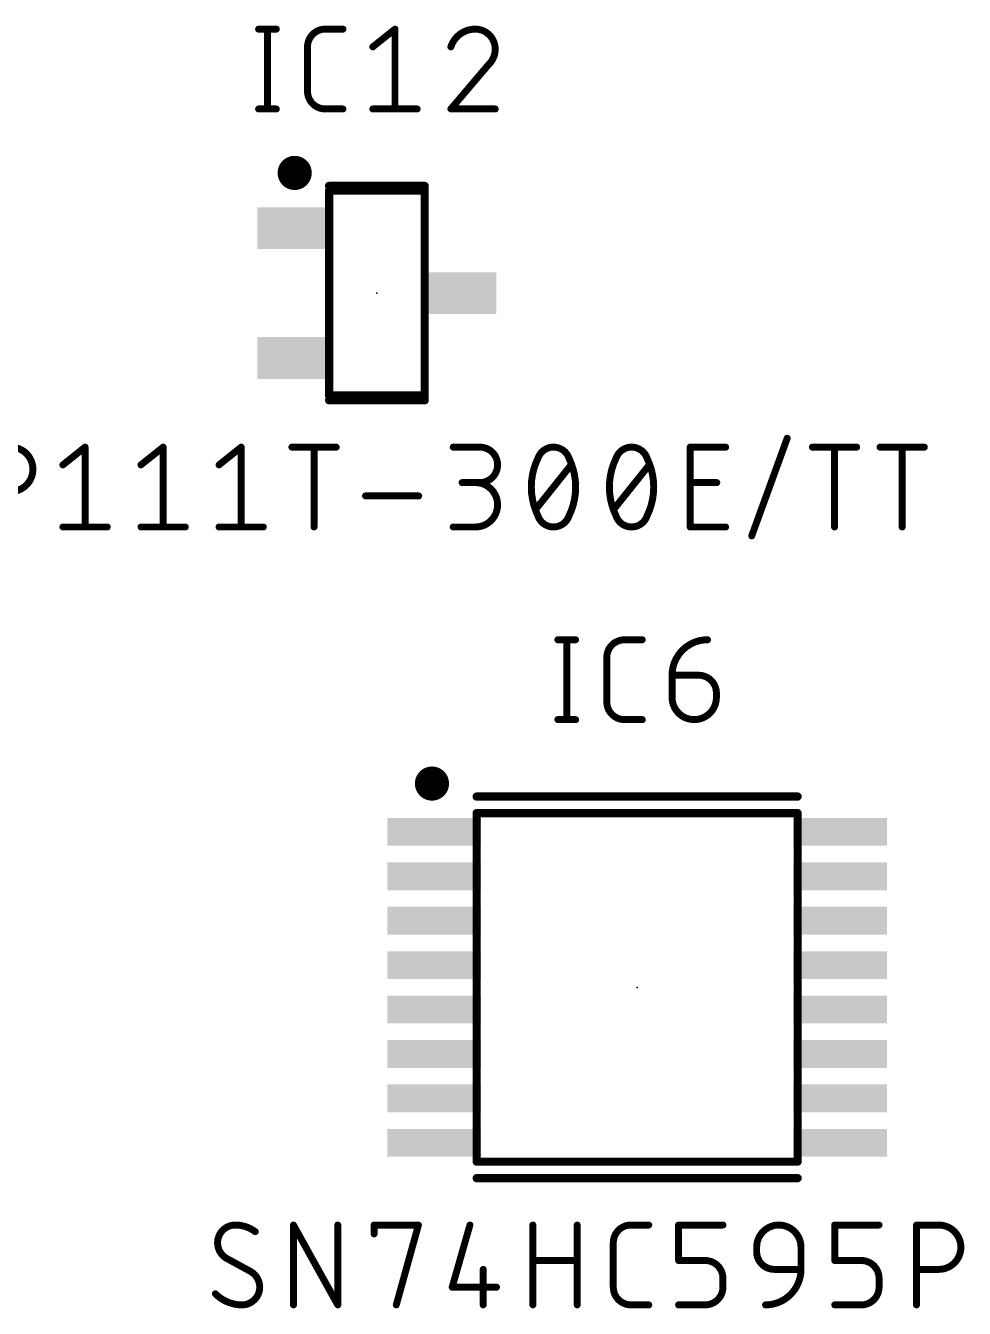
# Model space of a CAD drawing. Extents: x -104 to 160, y 0 to 118.
# Drawn here: x -76.26 to -62.52, y 68.96 to 87.73 of the extents above; entities that cross this region are included whole.
import ezdxf

# ---------------------------------------------------------------- set-up
doc = ezdxf.new("R2010")
doc.units = 0
for name, color, linetype in [('1', 12, 'CONTINUOUS'), ('21', 253, 'CONTINUOUS'), ('23', 53, 'CONTINUOUS'), ('25', 253, 'CONTINUOUS'), ('27', 253, 'CONTINUOUS'), ('51', 253, 'CONTINUOUS')]:
    doc.layers.add(name, color=color, linetype=linetype)

# ---------------------------------------------------------------- blocks, each defined once
blk = doc.blocks.new('RECT')
blk.add_solid([(-0.5, -0.5), (0.5, -0.5), (-0.5, 0.5), (0.5, 0.5)])

msp = doc.modelspace()

# ---------------------------------------------------------------- linework, layer by layer
at = {"layer": '21'}
for points, const_width in [([(-72.324, 85.4536, 1), (-72.324, 85.7036, 1), (-72.324, 85.4536)], 0.25), ([(-71.82, 85.4186, 1), (-71.82, 85.3586)], 0.06), ([(-70.39, 85.3886, 1), (-70.45, 85.3886)], 0.06), ([(-70.42, 85.3586, 1), (-70.42, 85.4186)], 0.06), ([(-70.45, 84.3786, 1), (-70.39, 84.3786)], 0.06), ([(-70.39, 83.2614, 1), (-70.45, 83.2614)], 0.06), ([(-71.82, 82.2814, 1), (-71.82, 82.2214)], 0.06), ([(-70.45, 82.2514, 1), (-70.39, 82.2514)], 0.06), ([(-70.42, 82.2214, 1), (-70.42, 82.2814)], 0.06), ([(-70.3138, 76.5174, 1), (-70.3138, 76.7674, 1), (-70.3138, 76.5174)], 0.25), ([(-69.66, 76.4824, 1), (-69.66, 76.4224)], 0.06), ([(-64.96, 76.4224, 1), (-64.96, 76.4824)], 0.06), ([(-69.66, 70.8976, 1), (-69.66, 70.8376)], 0.06), ([(-64.96, 70.8376, 1), (-64.96, 70.8976)], 0.06)]:
    msp.add_lwpolyline(points, format="xyb", dxfattribs=dict(at, const_width=const_width))
at = {"layer": '21', "const_width": 0.12}
for points in [[(-71.82, 85.3886), (-70.42, 85.3886)], [(-70.42, 85.3886), (-70.42, 84.3786)], [(-70.42, 82.2514), (-70.42, 83.2614)], [(-71.82, 82.2514), (-70.42, 82.2514)], [(-69.66, 76.4524), (-64.96, 76.4524)], [(-69.66, 70.8676), (-64.96, 70.8676)]]:
    msp.add_lwpolyline(points, dxfattribs=at)
at = {"layer": '23'}
for p in [(-71.12, 83.82), (-67.31, 73.66)]:
    msp.add_point(p, dxfattribs=at)
at = {"layer": '25', "const_width": 0.1016}
for points in [[(-72.8521, 87.6828), (-72.5925, 87.6828)], [(-72.7223, 87.6828), (-72.7223, 86.5144)], [(-71.8761, 87.6828), (-71.6165, 87.6828)], [(-71.18, 87.4232), (-70.8554, 87.6828)], [(-70.8554, 87.6828), (-70.8554, 86.5144)], [(-72.1358, 86.774), (-72.1358, 87.4232)], [(-69.4852, 87.1635), (-70.037, 86.5144)], [(-72.8521, 86.5144), (-72.5925, 86.5144)], [(-71.6165, 86.5144), (-71.8761, 86.5144)], [(-71.18, 86.5144), (-70.5309, 86.5144)], [(-70.037, 86.5144), (-69.3879, 86.5144)], [(-68.4706, 78.7466), (-68.211, 78.7466)], [(-68.3408, 78.7466), (-68.3408, 77.5782)], [(-67.4946, 78.7466), (-67.235, 78.7466)], [(-67.7543, 77.8378), (-67.7543, 78.487)], [(-66.7985, 78.2273), (-66.409, 78.2273)], [(-66.7985, 77.9028), (-66.7985, 78.2273)], [(-66.1494, 77.9677), (-66.1494, 77.9028)], [(-68.4706, 77.5782), (-68.211, 77.5782)], [(-67.235, 77.5782), (-67.4946, 77.5782)]]:
    msp.add_lwpolyline(points, dxfattribs=at)
at = {"layer": '25'}
for points, const_width in [([(-72.8521, 87.7082, 1), (-72.8521, 87.6574)], 0.0508), ([(-72.6969, 87.6828, 1), (-72.7477, 87.6828)], 0.0508), ([(-72.5925, 87.6574, 1), (-72.5925, 87.7082)], 0.0508), ([(-71.8761, 87.6828, 0.4142), (-72.1358, 87.4232)], 0.1016), ([(-71.8761, 87.7082, 1), (-71.8761, 87.6574)], 0.0508), ([(-71.8761, 87.6574, 1), (-71.8761, 87.7082)], 0.0508), ([(-71.6165, 87.6574, 1), (-71.6165, 87.7082)], 0.0508), ([(-70.83, 87.6828, 1), (-70.8808, 87.6828)], 0.0508), ([(-70.8395, 87.663, 1), (-70.8713, 87.7026)], 0.0508), ([(-69.68, 87.6828, 0.3252), (-70.037, 87.4232)], 0.1016), ([(-69.3879, 87.3907, 0.4142), (-69.68, 87.6828)], 0.1016), ([(-69.68, 87.7082, 1), (-69.68, 87.6574)], 0.0508), ([(-69.68, 87.6574, 1), (-69.68, 87.7082)], 0.0508), ([(-72.1104, 87.4232, 1), (-72.1612, 87.4232)], 0.0508), ([(-72.1612, 87.4232, 1), (-72.1104, 87.4232)], 0.0508), ([(-71.1958, 87.443, 1), (-71.1641, 87.4033)], 0.0508), ([(-70.0611, 87.431, 1), (-70.0128, 87.4153)], 0.0508), ([(-69.4852, 87.1635, 0.2053), (-69.3879, 87.3907)], 0.1016), ([(-69.3625, 87.3907, 1), (-69.4133, 87.3907)], 0.0508), ([(-69.4133, 87.3907, 1), (-69.3625, 87.3907)], 0.0508), ([(-69.5027, 87.1819, 1), (-69.4677, 87.1451)], 0.0508), ([(-69.4659, 87.1471, 1), (-69.5046, 87.18)], 0.0508), ([(-72.1358, 86.774, 0.4142), (-71.8761, 86.5144)], 0.1016), ([(-72.1104, 86.774, 1), (-72.1612, 86.774)], 0.0508), ([(-72.1612, 86.774, 1), (-72.1104, 86.774)], 0.0508), ([(-72.8521, 86.5398, 1), (-72.8521, 86.489)], 0.0508), ([(-72.7477, 86.5144, 1), (-72.6969, 86.5144)], 0.0508), ([(-72.5925, 86.489, 1), (-72.5925, 86.5398)], 0.0508), ([(-71.8761, 86.5398, 1), (-71.8761, 86.489)], 0.0508), ([(-71.8761, 86.489, 1), (-71.8761, 86.5398)], 0.0508), ([(-71.6165, 86.489, 1), (-71.6165, 86.5398)], 0.0508), ([(-71.18, 86.5398, 1), (-71.18, 86.489)], 0.0508), ([(-70.8808, 86.5144, 1), (-70.83, 86.5144)], 0.0508), ([(-70.5309, 86.489, 1), (-70.5309, 86.5398)], 0.0508), ([(-70.037, 86.5398, 1), (-70.037, 86.489)], 0.0508), ([(-70.0563, 86.5309, 1), (-70.0176, 86.4979)], 0.0508), ([(-69.3879, 86.489, 1), (-69.3879, 86.5398)], 0.0508), ([(-68.4706, 78.772, 1), (-68.4706, 78.7212)], 0.0508), ([(-68.3154, 78.7466, 1), (-68.3662, 78.7466)], 0.0508), ([(-68.211, 78.7212, 1), (-68.211, 78.772)], 0.0508), ([(-67.4946, 78.7466, 0.4142), (-67.7543, 78.487)], 0.1016), ([(-67.4946, 78.772, 1), (-67.4946, 78.7212)], 0.0508), ([(-67.4946, 78.7212, 1), (-67.4946, 78.772)], 0.0508), ([(-67.235, 78.7212, 1), (-67.235, 78.772)], 0.0508), ([(-66.2792, 78.7466, 0.4142), (-66.7985, 78.2273)], 0.1016), ([(-66.2792, 78.7212, 1), (-66.2792, 78.772)], 0.0508), ([(-67.7289, 78.487, 1), (-67.7797, 78.487)], 0.0508), ([(-67.7797, 78.487, 1), (-67.7289, 78.487)], 0.0508), ([(-66.7985, 78.2527, 1), (-66.7985, 78.2019)], 0.0508), ([(-66.7731, 78.2273, 1), (-66.8239, 78.2273)], 0.0508), ([(-66.1494, 77.9677, 0.4142), (-66.409, 78.2273)], 0.1016), ([(-66.409, 78.2527, 1), (-66.409, 78.2019)], 0.0508), ([(-66.409, 78.2019, 1), (-66.409, 78.2527)], 0.0508), ([(-66.8239, 78.2273, 1), (-66.7731, 78.2273)], 0.0508), ([(-66.7985, 77.9028, 1), (-66.1494, 77.9028)], 0.1016), ([(-66.7731, 77.9028, 1), (-66.8239, 77.9028)], 0.0508), ([(-66.8239, 77.9028, 1), (-66.7731, 77.9028)], 0.0508), ([(-66.124, 77.9677, 1), (-66.1748, 77.9677)], 0.0508), ([(-66.1748, 77.9677, 1), (-66.124, 77.9677)], 0.0508), ([(-66.124, 77.9028, 1), (-66.1748, 77.9028)], 0.0508), ([(-66.1748, 77.9028, 1), (-66.124, 77.9028)], 0.0508), ([(-67.7543, 77.8378, 0.4142), (-67.4946, 77.5782)], 0.1016), ([(-67.7289, 77.8378, 1), (-67.7797, 77.8378)], 0.0508), ([(-67.7797, 77.8378, 1), (-67.7289, 77.8378)], 0.0508), ([(-68.4706, 77.6036, 1), (-68.4706, 77.5528)], 0.0508), ([(-68.3662, 77.5782, 1), (-68.3154, 77.5782)], 0.0508), ([(-68.211, 77.5528, 1), (-68.211, 77.6036)], 0.0508), ([(-67.4946, 77.6036, 1), (-67.4946, 77.5528)], 0.0508), ([(-67.4946, 77.5528, 1), (-67.4946, 77.6036)], 0.0508), ([(-67.235, 77.5528, 1), (-67.235, 77.6036)], 0.0508)]:
    msp.add_lwpolyline(points, format="xyb", dxfattribs=dict(at, const_width=const_width))
at = {"layer": '27', "const_width": 0.1016}
for points in [[(-65.6322, 80.2674), (-65.1129, 81.6954)], [(-75.7174, 81.306), (-75.3928, 81.5656)], [(-75.3928, 81.5656), (-75.3928, 80.3972)], [(-74.5744, 81.306), (-74.2498, 81.5656)], [(-74.2498, 81.5656), (-74.2498, 80.3972)], [(-73.4314, 81.306), (-73.1068, 81.5656)], [(-73.1068, 81.5656), (-73.1068, 80.3972)], [(-72.3646, 81.5656), (-71.7155, 81.5656)], [(-72.04, 80.3972), (-72.04, 81.5656)], [(-70.0024, 81.5656), (-69.6129, 81.5656)], [(-66.5331, 80.3972), (-66.5331, 81.5656)], [(-66.5331, 81.5656), (-66.0138, 81.5656)], [(-64.7446, 81.5656), (-64.0955, 81.5656)], [(-64.4201, 80.3972), (-64.4201, 81.5656)], [(-63.754, 81.5656), (-63.1049, 81.5656)], [(-63.4295, 80.3972), (-63.4295, 81.5656)], [(-68.7945, 80.6568), (-68.2752, 81.306)], [(-67.6515, 80.6568), (-67.1322, 81.306)], [(-69.6129, 81.0463), (-69.8726, 81.0463)], [(-66.5331, 81.0463), (-66.1436, 81.0463)], [(-71.2865, 80.8516), (-70.5076, 80.8516)], [(-75.7174, 80.3972), (-75.0683, 80.3972)], [(-74.5744, 80.3972), (-73.9253, 80.3972)], [(-73.4314, 80.3972), (-72.7823, 80.3972)], [(-70.0024, 80.3972), (-69.6778, 80.3972)], [(-66.0138, 80.3972), (-66.5331, 80.3972)], [(-72.342, 69.0134), (-72.342, 70.1818)], [(-72.342, 70.1818), (-71.6929, 69.0134)], [(-71.6929, 69.0134), (-71.6929, 70.1818)], [(-71.1609, 70.052), (-71.1609, 70.1818)], [(-71.1609, 70.1818), (-70.5118, 70.1818)], [(-70.5118, 70.1818), (-70.8364, 69.0134)], [(-69.7583, 70.1818), (-70.0179, 69.273)], [(-68.8368, 69.0134), (-68.8368, 70.1818)], [(-68.1877, 70.1818), (-68.1877, 69.0134)], [(-67.3994, 70.1818), (-67.1398, 70.1818)], [(-66.7032, 69.6625), (-66.7032, 70.1818)], [(-66.7032, 70.1818), (-66.0541, 70.1818)], [(-64.4172, 69.6625), (-64.4172, 70.1818)], [(-64.4172, 70.1818), (-63.7681, 70.1818)], [(-63.2192, 69.0134), (-63.2192, 70.1818)], [(-63.2192, 70.1818), (-62.8946, 70.1818)], [(-67.659, 69.273), (-67.659, 69.9222)], [(-65.5602, 69.7923), (-65.5602, 69.8572)], [(-64.9111, 69.8572), (-64.9111, 69.5327)], [(-72.9657, 69.5002), (-73.3227, 69.695)], [(-68.8368, 69.6625), (-68.1877, 69.6625)], [(-66.3138, 69.6625), (-66.7032, 69.6625)], [(-64.0278, 69.6625), (-64.4172, 69.6625)], [(-69.5635, 69.5327), (-69.5635, 69.0134)], [(-66.0541, 69.273), (-66.0541, 69.4029)], [(-64.9111, 69.5327), (-65.3006, 69.5327)], [(-63.7681, 69.273), (-63.7681, 69.4029)], [(-62.8946, 69.5327), (-63.2192, 69.5327)], [(-70.0179, 69.273), (-69.3688, 69.273)], [(-67.1398, 69.0134), (-67.3994, 69.0134)], [(-66.7032, 69.0134), (-66.3138, 69.0134)], [(-64.4172, 69.0134), (-64.0278, 69.0134)]]:
    msp.add_lwpolyline(points, dxfattribs=at)
at = {"layer": '27'}
for points, const_width in [([(-65.089, 81.6867, 1), (-65.1368, 81.7041)], 0.0508), ([(-76.4808, 80.9165, 1), (-76.4808, 81.5656)], 0.1016), ([(-75.3674, 81.5656, 1), (-75.4182, 81.5656)], 0.0508), ([(-75.377, 81.5458, 1), (-75.4087, 81.5854)], 0.0508), ([(-74.2244, 81.5656, 1), (-74.2752, 81.5656)], 0.0508), ([(-74.234, 81.5458, 1), (-74.2657, 81.5854)], 0.0508), ([(-73.0814, 81.5656, 1), (-73.1322, 81.5656)], 0.0508), ([(-73.091, 81.5458, 1), (-73.1227, 81.5854)], 0.0508), ([(-72.3646, 81.591, 1), (-72.3646, 81.5402)], 0.0508), ([(-72.0146, 81.5656, 1), (-72.0654, 81.5656)], 0.0508), ([(-71.7155, 81.5402, 1), (-71.7155, 81.591)], 0.0508), ([(-70.0024, 81.591, 1), (-70.0024, 81.5402)], 0.0508), ([(-69.6129, 81.0463, 1), (-69.6129, 81.5656)], 0.1016), ([(-69.6129, 81.591, 1), (-69.6129, 81.5402)], 0.0508), ([(-69.6129, 81.5402, 1), (-69.6129, 81.591)], 0.0508), ([(-68.5349, 81.5656, 0.3205), (-68.762, 81.4033)], 0.1016), ([(-68.3077, 81.4033, 0.3205), (-68.5349, 81.5656)], 0.1016), ([(-68.5348, 81.591, 1), (-68.5349, 81.5402)], 0.0508), ([(-68.5349, 81.5402, 1), (-68.5348, 81.591)], 0.0508), ([(-67.3919, 81.5656, 0.3205), (-67.619, 81.4033)], 0.1016), ([(-67.1647, 81.4033, 0.3205), (-67.3919, 81.5656)], 0.1016), ([(-67.3919, 81.591, 1), (-67.3919, 81.5402)], 0.0508), ([(-67.3919, 81.5402, 1), (-67.3919, 81.591)], 0.0508), ([(-66.5076, 81.5656, 1), (-66.5585, 81.5656)], 0.0508), ([(-66.5331, 81.591, 1), (-66.5331, 81.5402)], 0.0508), ([(-66.0138, 81.5402, 1), (-66.0138, 81.591)], 0.0508), ([(-64.7446, 81.591, 1), (-64.7446, 81.5402)], 0.0508), ([(-64.3947, 81.5656, 1), (-64.4455, 81.5656)], 0.0508), ([(-64.0955, 81.5402, 1), (-64.0955, 81.591)], 0.0508), ([(-63.754, 81.591, 1), (-63.754, 81.5402)], 0.0508), ([(-63.4041, 81.5656, 1), (-63.4549, 81.5656)], 0.0508), ([(-63.1049, 81.5402, 1), (-63.1049, 81.591)], 0.0508), ([(-75.7333, 81.3258, 1), (-75.7015, 81.2861)], 0.0508), ([(-74.5903, 81.3258, 1), (-74.5585, 81.2861)], 0.0508), ([(-73.4473, 81.3258, 1), (-73.4155, 81.2861)], 0.0508), ([(-68.762, 81.4033, 0.1139), (-68.8594, 80.9814)], 0.1016), ([(-68.7861, 81.4116, 1), (-68.738, 81.3951)], 0.0508), ([(-68.7392, 81.3922, 1), (-68.7849, 81.4145)], 0.0508), ([(-68.2848, 81.4145, 1), (-68.3305, 81.3922)], 0.0508), ([(-68.2103, 80.9814, 0.1139), (-68.3077, 81.4033)], 0.1016), ([(-68.3317, 81.3951, 1), (-68.2836, 81.4116)], 0.0508), ([(-68.2554, 81.2901, 1), (-68.295, 81.3218)], 0.0508), ([(-67.619, 81.4033, 0.1139), (-67.7164, 80.9814)], 0.1016), ([(-67.6431, 81.4116, 1), (-67.595, 81.3951)], 0.0508), ([(-67.5962, 81.3922, 1), (-67.6419, 81.4145)], 0.0508), ([(-67.1418, 81.4145, 1), (-67.1875, 81.3922)], 0.0508), ([(-67.0673, 80.9814, 0.1139), (-67.1647, 81.4033)], 0.1016), ([(-67.1887, 81.3951, 1), (-67.1406, 81.4116)], 0.0508), ([(-67.1124, 81.2901, 1), (-67.152, 81.3218)], 0.0508), ([(-69.8726, 81.0717, 1), (-69.8726, 81.0209)], 0.0508), ([(-69.6778, 80.3972, 1), (-69.6778, 81.0463)], 0.1016), ([(-69.6778, 81.0717, 1), (-69.6778, 81.0209)], 0.0508), ([(-69.6129, 81.0717, 1), (-69.6129, 81.0209)], 0.0508), ([(-69.6129, 81.0209, 1), (-69.6129, 81.0717)], 0.0508), ([(-66.5331, 81.0717, 1), (-66.5331, 81.0209)], 0.0508), ([(-66.1436, 81.0209, 1), (-66.1436, 81.0717)], 0.0508), ([(-68.8594, 80.9814, 0.1139), (-68.762, 80.5595)], 0.1016), ([(-68.834, 80.9814, 1), (-68.8848, 80.9814)], 0.0508), ([(-68.8848, 80.9814, 1), (-68.834, 80.9814)], 0.0508), ([(-68.3077, 80.5595, 0.1139), (-68.2103, 80.9814)], 0.1016), ([(-68.1849, 80.9814, 1), (-68.2357, 80.9814)], 0.0508), ([(-68.2357, 80.9814, 1), (-68.1849, 80.9814)], 0.0508), ([(-67.7164, 80.9814, 0.1139), (-67.619, 80.5595)], 0.1016), ([(-67.691, 80.9814, 1), (-67.7418, 80.9814)], 0.0508), ([(-67.7418, 80.9814, 1), (-67.691, 80.9814)], 0.0508), ([(-67.1647, 80.5595, 0.1139), (-67.0673, 80.9814)], 0.1016), ([(-67.0419, 80.9814, 1), (-67.0927, 80.9814)], 0.0508), ([(-67.0927, 80.9814, 1), (-67.0419, 80.9814)], 0.0508), ([(-71.2865, 80.877, 1), (-71.2865, 80.8262)], 0.0508), ([(-70.5076, 80.8262, 1), (-70.5076, 80.877)], 0.0508), ([(-68.8143, 80.6727, 1), (-68.7747, 80.641)], 0.0508), ([(-68.738, 80.5677, 1), (-68.7861, 80.5512)], 0.0508), ([(-68.762, 80.5595, 0.3205), (-68.5349, 80.3972)], 0.1016), ([(-68.7849, 80.5483, 1), (-68.7392, 80.5706)], 0.0508), ([(-68.5349, 80.3972, 0.3205), (-68.3077, 80.5595)], 0.1016), ([(-68.3305, 80.5706, 1), (-68.2848, 80.5483)], 0.0508), ([(-68.2836, 80.5512, 1), (-68.3317, 80.5677)], 0.0508), ([(-67.6713, 80.6727, 1), (-67.6317, 80.641)], 0.0508), ([(-67.595, 80.5677, 1), (-67.6431, 80.5512)], 0.0508), ([(-67.619, 80.5595, 0.3205), (-67.3919, 80.3972)], 0.1016), ([(-67.6419, 80.5483, 1), (-67.5962, 80.5706)], 0.0508), ([(-67.3919, 80.3972, 0.3205), (-67.1647, 80.5595)], 0.1016), ([(-67.1875, 80.5706, 1), (-67.1418, 80.5483)], 0.0508), ([(-67.1406, 80.5512, 1), (-67.1887, 80.5677)], 0.0508), ([(-75.7174, 80.4226, 1), (-75.7174, 80.3718)], 0.0508), ([(-75.4182, 80.3972, 1), (-75.3674, 80.3972)], 0.0508), ([(-75.0683, 80.3718, 1), (-75.0683, 80.4226)], 0.0508), ([(-74.5744, 80.4226, 1), (-74.5744, 80.3718)], 0.0508), ([(-74.2752, 80.3972, 1), (-74.2244, 80.3972)], 0.0508), ([(-73.9253, 80.3718, 1), (-73.9253, 80.4226)], 0.0508), ([(-73.4314, 80.4226, 1), (-73.4314, 80.3718)], 0.0508), ([(-73.1322, 80.3972, 1), (-73.0814, 80.3972)], 0.0508), ([(-72.7823, 80.3718, 1), (-72.7823, 80.4226)], 0.0508), ([(-72.0654, 80.3972, 1), (-72.0146, 80.3972)], 0.0508), ([(-70.0024, 80.4226, 1), (-70.0024, 80.3718)], 0.0508), ([(-69.6778, 80.4226, 1), (-69.6778, 80.3718)], 0.0508), ([(-69.6778, 80.3718, 1), (-69.6778, 80.4226)], 0.0508), ([(-68.5348, 80.4226, 1), (-68.5349, 80.3718)], 0.0508), ([(-68.5349, 80.3718, 1), (-68.5348, 80.4226)], 0.0508), ([(-67.3919, 80.4226, 1), (-67.3919, 80.3718)], 0.0508), ([(-67.3919, 80.3718, 1), (-67.3919, 80.4226)], 0.0508), ([(-66.5331, 80.4226, 1), (-66.5331, 80.3718)], 0.0508), ([(-66.5585, 80.3972, 1), (-66.5076, 80.3972)], 0.0508), ([(-66.0138, 80.3718, 1), (-66.0138, 80.4226)], 0.0508), ([(-64.4455, 80.3972, 1), (-64.3947, 80.3972)], 0.0508), ([(-63.4549, 80.3972, 1), (-63.4041, 80.3972)], 0.0508), ([(-65.6561, 80.2761, 1), (-65.6083, 80.2587)], 0.0508), ([(-73.1929, 70.1818, 0.4142), (-73.4526, 69.9222)], 0.1016), ([(-72.9008, 70.0844, 0.1623), (-73.1929, 70.1818)], 0.1016), ([(-73.1929, 70.2072, 1), (-73.1929, 70.1564)], 0.0508), ([(-73.1929, 70.1564, 1), (-73.1929, 70.2072)], 0.0508), ([(-72.3166, 70.1818, 1), (-72.3674, 70.1818)], 0.0508), ([(-72.3198, 70.1941, 1), (-72.3642, 70.1695)], 0.0508), ([(-71.6675, 70.1818, 1), (-71.7183, 70.1818)], 0.0508), ([(-71.1355, 70.1818, 1), (-71.1863, 70.1818)], 0.0508), ([(-71.1609, 70.2072, 1), (-71.1609, 70.1564)], 0.0508), ([(-70.4873, 70.175, 1), (-70.5363, 70.1886)], 0.0508), ([(-70.5118, 70.1564, 1), (-70.5118, 70.2072)], 0.0508), ([(-69.7338, 70.1748, 1), (-69.7827, 70.1888)], 0.0508), ([(-68.8114, 70.1818, 1), (-68.8622, 70.1818)], 0.0508), ([(-68.1623, 70.1818, 1), (-68.2131, 70.1818)], 0.0508), ([(-67.3994, 70.1818, 0.4142), (-67.659, 69.9222)], 0.1016), ([(-67.3994, 70.2072, 1), (-67.3994, 70.1564)], 0.0508), ([(-67.3994, 70.1564, 1), (-67.3994, 70.2072)], 0.0508), ([(-67.1398, 70.1564, 1), (-67.1398, 70.2072)], 0.0508), ([(-66.6778, 70.1818, 1), (-66.7286, 70.1818)], 0.0508), ([(-66.7032, 70.2072, 1), (-66.7032, 70.1564)], 0.0508), ([(-66.0541, 70.1564, 1), (-66.0541, 70.2072)], 0.0508), ([(-64.9111, 69.8572, 1), (-65.5602, 69.8572)], 0.1016), ([(-64.3918, 70.1818, 1), (-64.4426, 70.1818)], 0.0508), ([(-64.4172, 70.2072, 1), (-64.4172, 70.1564)], 0.0508), ([(-63.7681, 70.1564, 1), (-63.7681, 70.2072)], 0.0508), ([(-63.1938, 70.1818, 1), (-63.2446, 70.1818)], 0.0508), ([(-63.2192, 70.2072, 1), (-63.2192, 70.1564)], 0.0508), ([(-62.8946, 69.5327, 1), (-62.8946, 70.1818)], 0.1016), ([(-62.8946, 70.2072, 1), (-62.8946, 70.1564)], 0.0508), ([(-62.8946, 70.1564, 1), (-62.8946, 70.2072)], 0.0508), ([(-72.916, 70.0641, 1), (-72.8856, 70.1048)], 0.0508), ([(-71.1863, 70.052, 1), (-71.1355, 70.052)], 0.0508), ([(-73.4526, 69.9222, 0.2656), (-73.3227, 69.695)], 0.1016), ([(-73.4272, 69.9222, 1), (-73.478, 69.9222)], 0.0508), ([(-73.478, 69.9222, 1), (-73.4272, 69.9222)], 0.0508), ([(-67.6336, 69.9222, 1), (-67.6844, 69.9222)], 0.0508), ([(-67.6844, 69.9222, 1), (-67.6336, 69.9222)], 0.0508), ([(-65.5348, 69.8572, 1), (-65.5856, 69.8572)], 0.0508), ([(-65.5856, 69.8572, 1), (-65.5348, 69.8572)], 0.0508), ([(-65.5602, 69.7923, 0.4142), (-65.3006, 69.5327)], 0.1016), ([(-65.5348, 69.7923, 1), (-65.5856, 69.7923)], 0.0508), ([(-64.8857, 69.8572, 1), (-64.9365, 69.8572)], 0.0508), ([(-64.9365, 69.8572, 1), (-64.8857, 69.8572)], 0.0508), ([(-73.3106, 69.7173, 1), (-73.3349, 69.6727)], 0.0508), ([(-73.3356, 69.6731, 1), (-73.3098, 69.7168)], 0.0508), ([(-68.8368, 69.6879, 1), (-68.8368, 69.6371)], 0.0508), ([(-68.1877, 69.6371, 1), (-68.1877, 69.6879)], 0.0508), ([(-66.7032, 69.6879, 1), (-66.7032, 69.6371)], 0.0508), ([(-66.7286, 69.6625, 1), (-66.6778, 69.6625)], 0.0508), ([(-66.0541, 69.4029, 0.4142), (-66.3138, 69.6625)], 0.1016), ([(-66.3138, 69.6879, 1), (-66.3138, 69.6371)], 0.0508), ([(-66.3138, 69.6371, 1), (-66.3138, 69.6879)], 0.0508), ([(-65.5856, 69.7923, 1), (-65.5348, 69.7923)], 0.0508), ([(-64.4172, 69.6879, 1), (-64.4172, 69.6371)], 0.0508), ([(-64.4426, 69.6625, 1), (-64.3918, 69.6625)], 0.0508), ([(-63.7681, 69.4029, 0.4142), (-64.0278, 69.6625)], 0.1016), ([(-64.0278, 69.6879, 1), (-64.0278, 69.6371)], 0.0508), ([(-64.0278, 69.6371, 1), (-64.0278, 69.6879)], 0.0508), ([(-72.8359, 69.273, 0.2656), (-72.9657, 69.5002)], 0.1016), ([(-72.9528, 69.5221, 1), (-72.9786, 69.4783)], 0.0508), ([(-72.9779, 69.4779, 1), (-72.9536, 69.5225)], 0.0508), ([(-69.5381, 69.5327, 1), (-69.5889, 69.5327)], 0.0508), ([(-66.0287, 69.4029, 1), (-66.0795, 69.4029)], 0.0508), ([(-65.4304, 69.0134, 0.4142), (-64.9111, 69.5327)], 0.1016), ([(-65.3006, 69.5581, 1), (-65.3006, 69.5073)], 0.0508), ([(-65.3006, 69.5073, 1), (-65.3006, 69.5581)], 0.0508), ([(-64.8857, 69.5327, 1), (-64.9365, 69.5327)], 0.0508), ([(-64.9365, 69.5327, 1), (-64.8857, 69.5327)], 0.0508), ([(-64.9111, 69.5073, 1), (-64.9111, 69.5581)], 0.0508), ([(-63.7427, 69.4029, 1), (-63.7935, 69.4029)], 0.0508), ([(-63.2192, 69.5581, 1), (-63.2192, 69.5073)], 0.0508), ([(-62.8946, 69.5581, 1), (-62.8946, 69.5073)], 0.0508), ([(-62.8946, 69.5073, 1), (-62.8946, 69.5581)], 0.0508), ([(-73.0955, 69.0134, 0.4142), (-72.8359, 69.273)], 0.1016), ([(-72.8105, 69.273, 1), (-72.8613, 69.273)], 0.0508), ([(-72.8613, 69.273, 1), (-72.8105, 69.273)], 0.0508), ([(-70.0179, 69.2984, 1), (-70.0179, 69.2476)], 0.0508), ([(-70.0423, 69.28, 1), (-69.9935, 69.2661)], 0.0508), ([(-69.3688, 69.2476, 1), (-69.3688, 69.2984)], 0.0508), ([(-67.659, 69.273, 0.4142), (-67.3994, 69.0134)], 0.1016), ([(-67.6336, 69.273, 1), (-67.6844, 69.273)], 0.0508), ([(-67.6844, 69.273, 1), (-67.6336, 69.273)], 0.0508), ([(-66.3138, 69.0134, 0.4142), (-66.0541, 69.273)], 0.1016), ([(-66.0795, 69.4029, 1), (-66.0287, 69.4029)], 0.0508), ([(-66.0287, 69.273, 1), (-66.0795, 69.273)], 0.0508), ([(-66.0795, 69.273, 1), (-66.0287, 69.273)], 0.0508), ([(-64.0278, 69.0134, 0.4142), (-63.7681, 69.273)], 0.1016), ([(-63.7935, 69.4029, 1), (-63.7427, 69.4029)], 0.0508), ([(-63.7427, 69.273, 1), (-63.7935, 69.273)], 0.0508), ([(-63.7935, 69.273, 1), (-63.7427, 69.273)], 0.0508), ([(-73.485, 69.1757, 0.2), (-73.0955, 69.0134)], 0.1016), ([(-73.467, 69.1936, 1), (-73.503, 69.1578)], 0.0508), ([(-73.0955, 69.0388, 1), (-73.0955, 68.988)], 0.0508), ([(-73.0955, 68.988, 1), (-73.0955, 69.0388)], 0.0508), ([(-72.3674, 69.0134, 1), (-72.3166, 69.0134)], 0.0508), ([(-71.7183, 69.0134, 1), (-71.6675, 69.0134)], 0.0508), ([(-71.7151, 69.0011, 1), (-71.6707, 69.0257)], 0.0508), ([(-70.8608, 69.0202, 1), (-70.8119, 69.0066)], 0.0508), ([(-69.5889, 69.0134, 1), (-69.5381, 69.0134)], 0.0508), ([(-68.8622, 69.0134, 1), (-68.8114, 69.0134)], 0.0508), ([(-68.2131, 69.0134, 1), (-68.1623, 69.0134)], 0.0508), ([(-67.3994, 69.0388, 1), (-67.3994, 68.988)], 0.0508), ([(-67.3994, 68.988, 1), (-67.3994, 69.0388)], 0.0508), ([(-67.1398, 68.988, 1), (-67.1398, 69.0388)], 0.0508), ([(-66.7032, 69.0388, 1), (-66.7032, 68.988)], 0.0508), ([(-66.3138, 69.0388, 1), (-66.3138, 68.988)], 0.0508), ([(-66.3138, 68.988, 1), (-66.3138, 69.0388)], 0.0508), ([(-65.4304, 69.0388, 1), (-65.4304, 68.988)], 0.0508), ([(-64.4172, 69.0388, 1), (-64.4172, 68.988)], 0.0508), ([(-64.0278, 69.0388, 1), (-64.0278, 68.988)], 0.0508), ([(-64.0278, 68.988, 1), (-64.0278, 69.0388)], 0.0508), ([(-63.2446, 69.0134, 1), (-63.1938, 69.0134)], 0.0508)]:
    msp.add_lwpolyline(points, format="xyb", dxfattribs=dict(at, const_width=const_width))
at = {"layer": '51', "const_width": 0.12}
for points in [[(-71.82, 82.32), (-71.82, 85.32)], [(-71.82, 85.32), (-70.42, 85.32)], [(-70.42, 85.32), (-70.42, 82.32)], [(-70.42, 82.32), (-71.82, 82.32)], [(-69.66, 71.11), (-69.66, 76.21)], [(-69.66, 76.21), (-64.96, 76.21)], [(-64.96, 76.21), (-64.96, 71.11)], [(-64.96, 71.11), (-69.66, 71.11)]]:
    msp.add_lwpolyline(points, dxfattribs=at)
at = {"layer": '51', "const_width": 0.06}
for points in [[(-71.79, 85.32, 1), (-71.85, 85.32)], [(-71.82, 85.35, 1), (-71.82, 85.29)], [(-70.39, 85.32, 1), (-70.45, 85.32)], [(-70.42, 85.29, 1), (-70.42, 85.35)], [(-71.82, 82.35, 1), (-71.82, 82.29)], [(-71.85, 82.32, 1), (-71.79, 82.32)], [(-70.45, 82.32, 1), (-70.39, 82.32)], [(-70.42, 82.29, 1), (-70.42, 82.35)], [(-69.63, 76.21, 1), (-69.69, 76.21)], [(-69.66, 76.24, 1), (-69.66, 76.18)], [(-64.93, 76.21, 1), (-64.99, 76.21)], [(-64.96, 76.18, 1), (-64.96, 76.24)], [(-69.66, 71.14, 1), (-69.66, 71.08)], [(-64.96, 71.08, 1), (-64.96, 71.14)], [(-69.69, 71.11, 1), (-69.63, 71.11)], [(-64.99, 71.11, 1), (-64.93, 71.11)]]:
    msp.add_lwpolyline(points, format="xyb", dxfattribs=at)

# ---------------------------------------------------------------- block references
at = {"layer": '1'}
for p, xscale, yscale in [((-72.3445, 84.77), 1.05, 0.61), ((-69.8955, 83.82), 1.05, 0.61), ((-72.3445, 82.87), 1.05, 0.61), ((-70.2817, 75.935), 1.3719, 0.4068), ((-64.3383, 75.935), 1.3719, 0.4068), ((-70.2817, 75.285), 1.3719, 0.4068), ((-64.3383, 75.285), 1.3719, 0.4068), ((-70.2817, 74.635), 1.3719, 0.4068), ((-64.3383, 74.635), 1.3719, 0.4068), ((-70.2817, 73.985), 1.3719, 0.4068), ((-64.3383, 73.985), 1.3719, 0.4068), ((-70.2817, 73.335), 1.3719, 0.4068), ((-64.3383, 73.335), 1.3719, 0.4068), ((-70.2817, 72.685), 1.3719, 0.4068), ((-64.3383, 72.685), 1.3719, 0.4068), ((-70.2817, 72.035), 1.3719, 0.4068), ((-64.3383, 72.035), 1.3719, 0.4068), ((-70.2817, 71.385), 1.3719, 0.4068), ((-64.3383, 71.385), 1.3719, 0.4068)]:
    msp.add_blockref('RECT', p, dxfattribs=dict(at, xscale=xscale, yscale=yscale))

doc.saveas('drawing.dxf')
